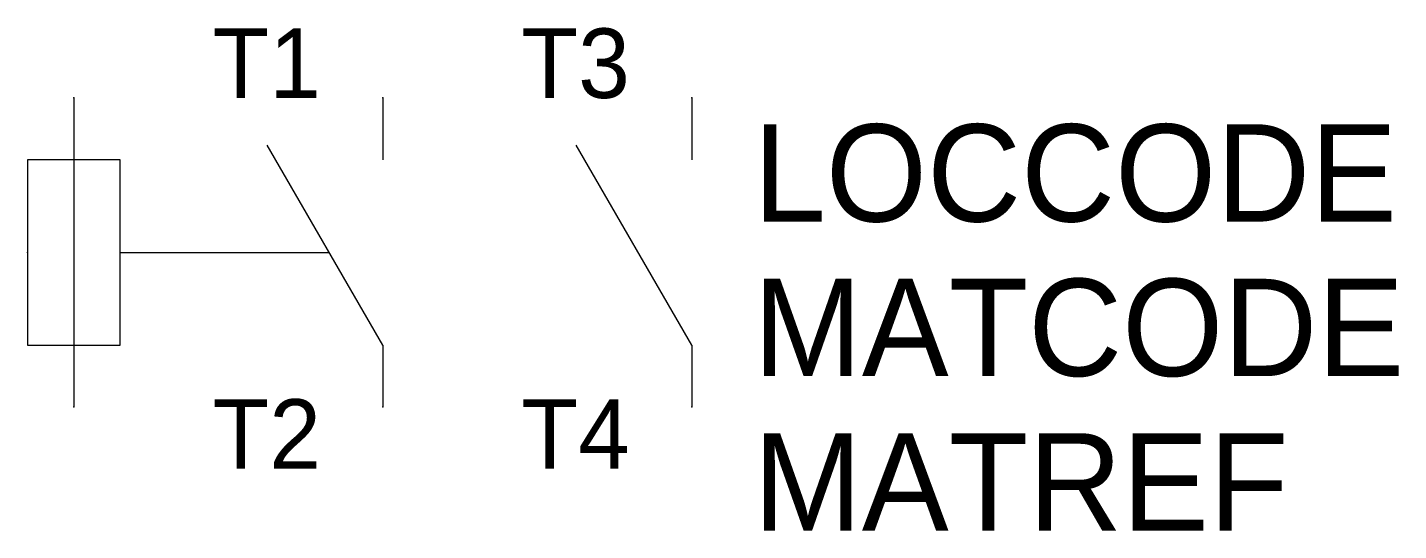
# Model space of a CAD drawing. Extents: x -11.5 to 32.9, y -9 to 7.3.
import ezdxf
from ezdxf.enums import TextEntityAlignment as Align

# ---------------------------------------------------------------- set-up
doc = ezdxf.new("R2010")
doc.units = 0
doc.linetypes.add('DASHED', pattern=[0])
doc.layers.get('0').update_dxf_attribs({"linetype": 'CONTINUOUS'})
for name, color, linetype in [('A', 7, 'CONTINUOUS'), ('C', 6, 'CONTINUOUS'), ('T2', 1, 'CONTINUOUS')]:
    doc.layers.add(name, color=color, linetype=linetype)

msp = doc.modelspace()

# ---------------------------------------------------------------- linework, layer by layer
at = {"color": 0}
for p, q in [((-10, 5), (-10, -5)), ((0, 5), (0, 3)), ((10, 5), (10, 3)), ((0, -3), (-3.739, 3.476)), ((10, -3), (6.261, 3.476)), ((0, -3), (0, -5)), ((10, -3), (10, -5))]:
    msp.add_line(p, q, dxfattribs=at)
at = {"color": 0, "linetype": 'DASHED'}
msp.add_line((-8.5, 0), (-1.732, 0), dxfattribs=at)
at = {"color": 0}
msp.add_lwpolyline([(-11.5, -3), (-8.5, -3), (-8.5, 3), (-11.5, 3)], close=True, dxfattribs=at)
at = {"layer": 'A', "color": 0, "linetype": 'DASHED'}
msp.add_point((-11.5, 0), dxfattribs=at)
at = {"layer": 'C', "color": 0}
for p in [(-10, 5), (10, 5), (-10, -5), (10, -5)]:
    msp.add_point(p, dxfattribs=at)
at = {"layer": 'C', "color": 0, "linetype": 'DASHED'}
for p in [(0, 5), (0, -5)]:
    msp.add_point(p, dxfattribs=at)

# ---------------------------------------------------------------- texts
at = {"color": 0, "linetype": 'CONTINUOUS'}
for tag, p in [('LOCCODE', (12, 1)), ('MATCODE', (12, -4)), ('MATREF', (12, -9))]:
    msp.add_attdef(tag, p, '', height=3.15, dxfattribs=at)
at = {"layer": 'T2', "color": 0, "linetype": 'CONTINUOUS'}
for tag, p in [('T1', (-2, 5)), ('T3', (8, 5)), ('T2', (-2, -7)), ('T4', (8, -7))]:
    msp.add_attdef(tag, text='', height=2.25, dxfattribs=at).set_placement(p, align=Align.RIGHT)

doc.saveas('drawing.dxf')
